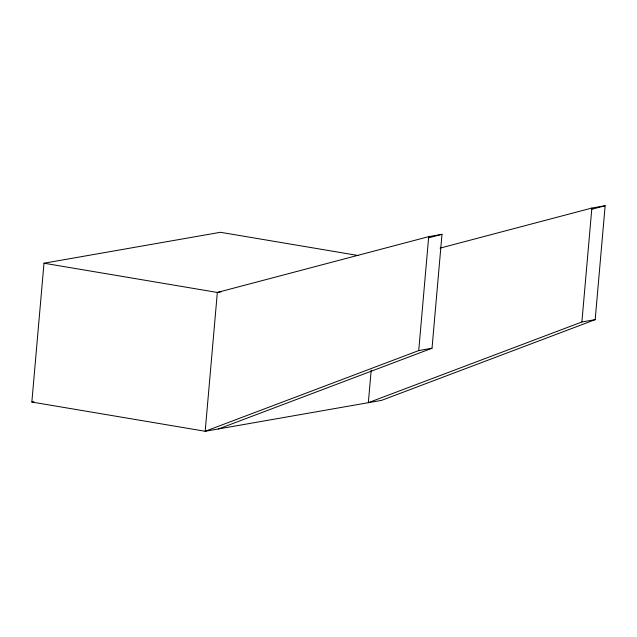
<?xml version="1.0" encoding="UTF-8"?>
<svg xmlns="http://www.w3.org/2000/svg" width="637" height="637" viewBox="0 0 637 637"><rect width="100%" height="100%" fill="white"/><g stroke="black" fill="none" stroke-linecap="round" stroke-linejoin="round"><path stroke-width="0.96" d="M440.063 248.127L591.861 208.052L605.15 205.727L595.181 319.647L381.635 400.355L205.186 431.273L31.85 402.043L43.993 263.216L220.442 232.29L358.527 255.58M371.188 370.193L368.345 402.68L581.892 321.98L595.181 319.647M428.701 236.645L217.336 292.447L205.186 431.273L418.732 350.573L428.701 236.645L441.99 234.32L432.021 348.24L218.475 428.948M581.892 321.98L591.861 208.052M428.542 237.872L441.99 234.32M591.701 209.278L605.15 205.727M221.127 291.786L217.336 292.447L43.993 263.216M31.85 402.043L33.809 401.7M418.732 350.573L432.021 348.24"/></g></svg>
